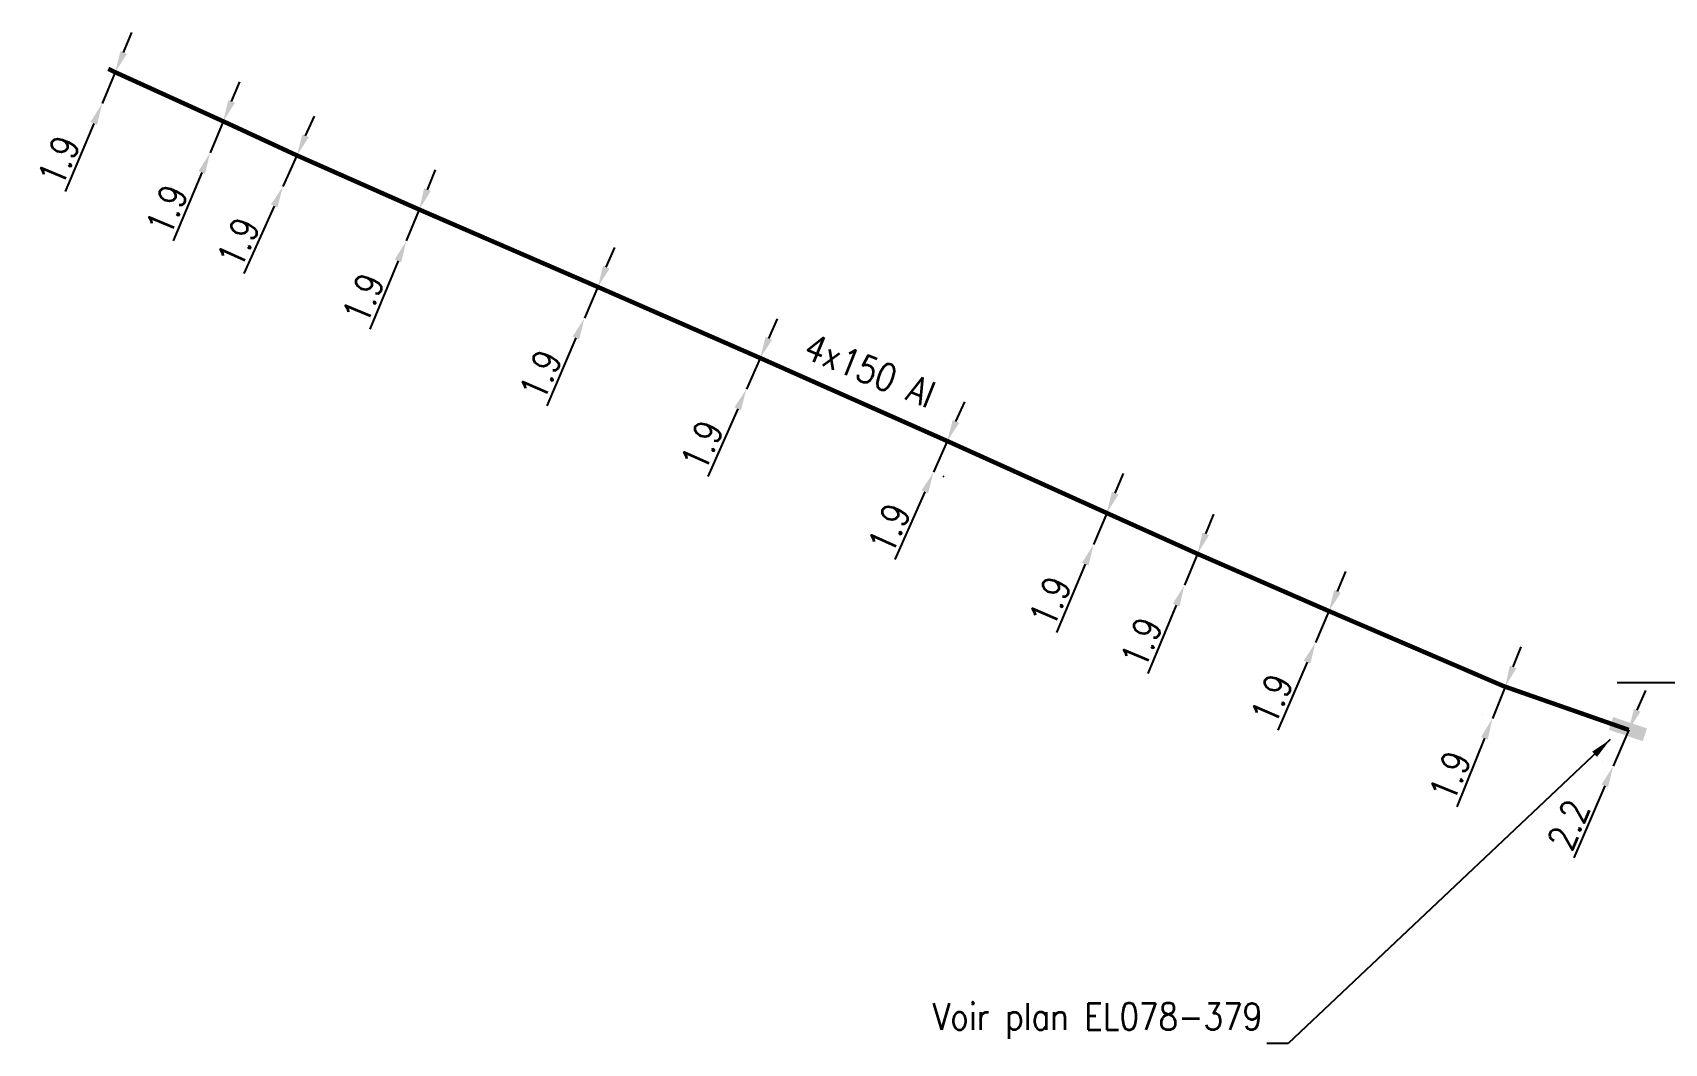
# Model space of a CAD drawing. Header units: millimetres. Extents: x 80993 to 81985, y 144000 to 145002.
# Drawn here: x 81354.6 to 81445.8, y 144945.6 to 145002 of the extents above; entities that cross this region are included whole.
import ezdxf
from ezdxf.enums import TextEntityAlignment as Align

# ---------------------------------------------------------------- set-up
doc = ezdxf.new("R2010")
doc.units = ezdxf.units.MM
doc.header["$PDMODE"] = 34
doc.linetypes.add('B_ST_AL', pattern=[2000, 1000, 1000])
doc.layers.get('0').update_dxf_attribs({"linetype": 'CONTINUOUS'})
doc.layers.get('Defpoints').update_dxf_attribs({"linetype": 'CONTINUOUS'})
for name, color, linetype in [('B_100', 3, 'CONTINUOUS'), ('B_300', 7, 'CONTINUOUS'), ('B_400', 7, 'CONTINUOUS')]:
    doc.layers.add(name, color=color, linetype=linetype)
doc.styles.add('M_ROMANS', font='ROMANS.shx', dxfattribs={"width": 0.75})
doc.styles.get("Standard").update_dxf_attribs({"font": 'romans.shx', "width": 0.85})
doc.dimstyles.get("Standard").update_dxf_attribs({"dimtxt": 1.5, "dimasz": 1.2, "dimexe": 0.625, "dimexo": 0.625, "dimgap": 0.25, "dimtad": 1, "dimdec": 1, "dimzin": 0, "dimdsep": 46, "dimtxsty": 'Standard', "dimcen": -0.5, "dimadec": 0, "dimazin": 0, "dimtfac": 1, "dimtdec": 1, "dimtmove": 0, "dimatfit": 3, "dimfxl": 0, "dimtolj": 1, "dimtzin": 0, "dimarcsym": 0})

# ---------------------------------------------------------------- blocks, each defined once
blk = doc.blocks.new('B_300_03')
at = {"color": 0, "linetype": 'Continuous'}
blk.add_solid([(-1, 0.75), (-1, 0), (1, 0.75), (1, 0)], dxfattribs=at)
at = {"color": 0, "linetype": 'Continuous', "style": 'M_ROMANS', "width": 0.75, "flags": 3}
for tag, p in [('DEF_LEG', (0, -4.25)), ('DEF_COUP', (0, -6.75)), ('DEF_TYPE', (0, -9.25))]:
    blk.add_attdef(tag, text='', height=1.2, dxfattribs=at).set_placement(p, align=Align.MIDDLE)
blk = doc.blocks.new('*D17')
at = {"layer": 'B_100', "color": 0, "linetype": 'Continuous', "lineweight": -2, "transparency": 16777216}
for p, q in [((81359.689, 145000.918), (81360.155, 145002.023)), ((81359.223, 144999.812), (81358.485, 144998.061)), ((81358.019, 144996.955), (81356.416, 144993.15))]:
    blk.add_line(p, q, dxfattribs=at)
at = {"layer": 'B_100', "color": 0, "linetype": 'Continuous', "transparency": 16777216}
for points in [[(81359.505, 145000.995), (81359.874, 145000.84), (81359.223, 144999.812)], [(81357.835, 144997.033), (81358.204, 144996.877), (81358.485, 144998.061)]]:
    blk.add_solid(points, dxfattribs=at)
at = {"layer": 'Defpoints', "color": 0, "linetype": 'Continuous', "transparency": 16777216}
for p in [(81359.223, 144999.812), (81358.485, 144998.061), (81358.485, 144998.061)]:
    blk.add_point(p, dxfattribs=at)
at = {"layer": 'B_100', "color": 0, "linetype": 'Continuous', "transparency": 16777216, "insert": (81356.063, 144994.888), "char_height": 1.5, "attachment_point": 5, "rotation": 67.1489}
blk.add_mtext('\\A1;1.9', dxfattribs=at)
blk = doc.blocks.new('*D18')
at = {"layer": 'B_100', "color": 0, "linetype": 'Continuous', "lineweight": -2, "transparency": 16777216}
for p, q in [((81365.72, 144998.178), (81366.184, 144999.285)), ((81365.255, 144997.072), (81364.519, 144995.32)), ((81364.054, 144994.214), (81362.455, 144990.407))]:
    blk.add_line(p, q, dxfattribs=at)
at = {"layer": 'B_100', "color": 0, "linetype": 'Continuous', "transparency": 16777216}
for points in [[(81365.535, 144998.256), (81365.904, 144998.101), (81365.255, 144997.072)], [(81363.87, 144994.291), (81364.239, 144994.136), (81364.519, 144995.32)]]:
    blk.add_solid(points, dxfattribs=at)
at = {"layer": 'Defpoints', "color": 0, "linetype": 'Continuous', "transparency": 16777216}
for p in [(81365.255, 144997.072), (81364.519, 144995.32), (81364.519, 144995.32)]:
    blk.add_point(p, dxfattribs=at)
at = {"layer": 'B_100', "color": 0, "linetype": 'Continuous', "transparency": 16777216, "insert": (81362.1, 144992.145), "char_height": 1.5, "attachment_point": 5, "rotation": 67.21503}
blk.add_mtext('\\A1;1.9', dxfattribs=at)
blk = doc.blocks.new('*D19')
at = {"layer": 'B_100', "color": 0, "linetype": 'Continuous', "lineweight": -2, "transparency": 16777216}
for p, q in [((81369.856, 144996.266), (81370.347, 144997.361)), ((81369.365, 144995.171), (81368.588, 144993.437)), ((81368.097, 144992.342), (81366.408, 144988.575))]:
    blk.add_line(p, q, dxfattribs=at)
at = {"layer": 'B_100', "color": 0, "linetype": 'Continuous', "transparency": 16777216}
for points in [[(81369.674, 144996.347), (81370.039, 144996.184), (81369.365, 144995.171)], [(81367.915, 144992.424), (81368.28, 144992.26), (81368.588, 144993.437)]]:
    blk.add_solid(points, dxfattribs=at)
at = {"layer": 'Defpoints', "color": 0, "linetype": 'Continuous', "transparency": 16777216}
for p in [(81369.365, 144995.171), (81368.588, 144993.437), (81368.588, 144993.437)]:
    blk.add_point(p, dxfattribs=at)
at = {"layer": 'B_100', "color": 0, "linetype": 'Continuous', "transparency": 16777216, "insert": (81366.095, 144990.32), "char_height": 1.5, "attachment_point": 5, "rotation": 65.85161}
blk.add_mtext('\\A1;1.9', dxfattribs=at)
blk = doc.blocks.new('*D20')
at = {"layer": 'B_100', "color": 0, "linetype": 'Continuous', "lineweight": -2, "transparency": 16777216}
for p, q in [((81376.662, 144993.256), (81377.121, 144994.365)), ((81376.203, 144992.147), (81375.477, 144990.392)), ((81375.018, 144989.283), (81373.439, 144985.468))]:
    blk.add_line(p, q, dxfattribs=at)
at = {"layer": 'B_100', "color": 0, "linetype": 'Continuous', "transparency": 16777216}
for points in [[(81376.477, 144993.333), (81376.847, 144993.18), (81376.203, 144992.147)], [(81374.833, 144989.359), (81375.202, 144989.207), (81375.477, 144990.392)]]:
    blk.add_solid(points, dxfattribs=at)
at = {"layer": 'Defpoints', "color": 0, "linetype": 'Continuous', "transparency": 16777216}
for p in [(81376.203, 144992.147), (81375.477, 144990.392), (81375.477, 144990.392)]:
    blk.add_point(p, dxfattribs=at)
at = {"layer": 'B_100', "color": 0, "linetype": 'Continuous', "transparency": 16777216, "insert": (81373.075, 144987.204), "char_height": 1.5, "attachment_point": 5, "rotation": 67.51723}
blk.add_mtext('\\A1;1.9', dxfattribs=at)
blk = doc.blocks.new('*D21')
at = {"layer": 'B_100', "color": 0, "linetype": 'Continuous', "lineweight": -2, "transparency": 16777216}
for p, q in [((81386.657, 144988.926), (81387.132, 144990.028)), ((81386.183, 144987.824), (81385.432, 144986.079)), ((81384.957, 144984.977), (81383.325, 144981.184))]:
    blk.add_line(p, q, dxfattribs=at)
at = {"layer": 'B_100', "color": 0, "linetype": 'Continuous', "transparency": 16777216}
for points in [[(81386.474, 144989.005), (81386.841, 144988.847), (81386.183, 144987.824)], [(81384.773, 144985.056), (81385.141, 144984.898), (81385.432, 144986.079)]]:
    blk.add_solid(points, dxfattribs=at)
at = {"layer": 'Defpoints', "color": 0, "linetype": 'Continuous', "transparency": 16777216}
for p in [(81386.183, 144987.824), (81385.432, 144986.079), (81385.432, 144986.079)]:
    blk.add_point(p, dxfattribs=at)
at = {"layer": 'B_100', "color": 0, "linetype": 'Continuous', "transparency": 16777216, "insert": (81382.985, 144982.925), "char_height": 1.5, "attachment_point": 5, "rotation": 66.70933}
blk.add_mtext('\\A1;1.9', dxfattribs=at)
blk = doc.blocks.new('*D22')
at = {"layer": 'B_100', "color": 0, "linetype": 'Continuous', "lineweight": -2, "transparency": 16777216}
for p, q in [((81395.738, 144984.954), (81396.224, 144986.051)), ((81395.252, 144983.857), (81394.482, 144982.12)), ((81393.996, 144981.023), (81392.324, 144977.248))]:
    blk.add_line(p, q, dxfattribs=at)
at = {"layer": 'B_100', "color": 0, "linetype": 'Continuous', "transparency": 16777216}
for points in [[(81395.555, 144985.035), (81395.921, 144984.873), (81395.252, 144983.857)], [(81393.813, 144981.104), (81394.179, 144980.942), (81394.482, 144982.12)]]:
    blk.add_solid(points, dxfattribs=at)
at = {"layer": 'Defpoints', "color": 0, "linetype": 'Continuous', "transparency": 16777216}
for p in [(81395.252, 144983.857), (81394.482, 144982.12), (81394.482, 144982.12)]:
    blk.add_point(p, dxfattribs=at)
at = {"layer": 'B_100', "color": 0, "linetype": 'Continuous', "transparency": 16777216, "insert": (81392.002, 144978.992), "char_height": 1.5, "attachment_point": 5, "rotation": 66.10278}
blk.add_mtext('\\A1;1.9', dxfattribs=at)
blk = doc.blocks.new('*D23')
at = {"layer": 'B_100', "color": 0, "linetype": 'Continuous', "lineweight": -2, "transparency": 16777216}
for p, q in [((81406.193, 144980.317), (81406.679, 144981.415)), ((81405.707, 144979.22), (81404.938, 144977.482)), ((81406.227, 144978.99), (81406.279, 144978.967)), ((81405.458, 144977.252), (81405.51, 144977.23)), ((81404.453, 144976.385), (81402.782, 144972.61))]:
    blk.add_line(p, q, dxfattribs=at)
at = {"layer": 'B_100', "color": 0, "linetype": 'Continuous', "transparency": 16777216}
for points in [[(81406.01, 144980.398), (81406.376, 144980.236), (81405.707, 144979.22)], [(81404.27, 144976.466), (81404.635, 144976.304), (81404.938, 144977.482)]]:
    blk.add_solid(points, dxfattribs=at)
at = {"layer": 'Defpoints', "color": 0, "linetype": 'Continuous', "transparency": 16777216}
for p in [(81405.656, 144979.243), (81404.887, 144977.505), (81404.938, 144977.482)]:
    blk.add_point(p, dxfattribs=at)
at = {"layer": 'B_100', "color": 0, "linetype": 'Continuous', "transparency": 16777216, "insert": (81402.46, 144974.354), "char_height": 1.5, "attachment_point": 5, "rotation": 66.12652}
blk.add_mtext('\\A1;1.9', dxfattribs=at)
blk = doc.blocks.new('*D24')
at = {"layer": 'B_100', "color": 0, "linetype": 'Continuous', "lineweight": -2, "transparency": 16777216}
for p, q in [((81415.084, 144976.308), (81415.55, 144977.414)), ((81414.618, 144975.202), (81413.881, 144973.451)), ((81413.415, 144972.345), (81411.813, 144968.54))]:
    blk.add_line(p, q, dxfattribs=at)
at = {"layer": 'B_100', "color": 0, "linetype": 'Continuous', "transparency": 16777216}
for points in [[(81414.9, 144976.385), (81415.268, 144976.23), (81414.618, 144975.202)], [(81413.231, 144972.422), (81413.6, 144972.267), (81413.881, 144973.451)]]:
    blk.add_solid(points, dxfattribs=at)
at = {"layer": 'Defpoints', "color": 0, "linetype": 'Continuous', "transparency": 16777216}
for p in [(81414.618, 144975.202), (81413.881, 144973.451), (81413.881, 144973.451)]:
    blk.add_point(p, dxfattribs=at)
at = {"layer": 'B_100', "color": 0, "linetype": 'Continuous', "transparency": 16777216, "insert": (81411.46, 144970.277), "char_height": 1.5, "attachment_point": 5, "rotation": 67.16732}
blk.add_mtext('\\A1;1.9', dxfattribs=at)
blk = doc.blocks.new('*D25')
at = {"layer": 'B_100', "color": 0, "linetype": 'Continuous', "lineweight": -2, "transparency": 16777216}
for p, q in [((81420.144, 144974.034), (81420.605, 144975.143)), ((81419.684, 144972.926), (81418.954, 144971.172)), ((81418.494, 144970.064), (81416.909, 144966.251))]:
    blk.add_line(p, q, dxfattribs=at)
at = {"layer": 'B_100', "color": 0, "linetype": 'Continuous', "transparency": 16777216}
for points in [[(81419.96, 144974.111), (81420.329, 144973.958), (81419.684, 144972.926)], [(81418.309, 144970.141), (81418.679, 144969.987), (81418.954, 144971.172)]]:
    blk.add_solid(points, dxfattribs=at)
at = {"layer": 'Defpoints', "color": 0, "linetype": 'Continuous', "transparency": 16777216}
for p in [(81419.684, 144972.926), (81418.954, 144971.172), (81418.954, 144971.172)]:
    blk.add_point(p, dxfattribs=at)
at = {"layer": 'B_100', "color": 0, "linetype": 'Continuous', "transparency": 16777216, "insert": (81416.548, 144967.987), "char_height": 1.5, "attachment_point": 5, "rotation": 67.42972}
blk.add_mtext('\\A1;1.9', dxfattribs=at)
blk = doc.blocks.new('*D26')
at = {"layer": 'B_100', "color": 0, "linetype": 'Continuous', "lineweight": -2, "transparency": 16777216}
for p, q in [((81427.504, 144970.828), (81427.978, 144971.931)), ((81427.031, 144969.726), (81426.282, 144967.98)), ((81425.809, 144966.877), (81424.181, 144963.083))]:
    blk.add_line(p, q, dxfattribs=at)
at = {"layer": 'B_100', "color": 0, "linetype": 'Continuous', "transparency": 16777216}
for points in [[(81427.321, 144970.907), (81427.688, 144970.75), (81427.031, 144969.726)], [(81425.625, 144966.956), (81425.993, 144966.798), (81426.282, 144967.98)]]:
    blk.add_solid(points, dxfattribs=at)
at = {"layer": 'Defpoints', "color": 0, "linetype": 'Continuous', "transparency": 16777216}
for p in [(81427.031, 144969.726), (81426.282, 144967.98), (81426.282, 144967.98)]:
    blk.add_point(p, dxfattribs=at)
at = {"layer": 'B_100', "color": 0, "linetype": 'Continuous', "transparency": 16777216, "insert": (81423.839, 144964.823), "char_height": 1.5, "attachment_point": 5, "rotation": 66.77511}
blk.add_mtext('\\A1;1.9', dxfattribs=at)
blk = doc.blocks.new('*D27')
at = {"layer": 'B_100', "color": 0, "linetype": 'Continuous', "lineweight": -2, "transparency": 16777216}
for p, q in [((81437.322, 144966.615), (81437.77, 144967.728)), ((81436.874, 144965.502), (81436.164, 144963.739)), ((81436.295, 144965.734), (81436.294, 144965.735)), ((81435.586, 144963.972), (81435.584, 144963.973)), ((81435.716, 144962.626), (81434.174, 144958.796))]:
    blk.add_line(p, q, dxfattribs=at)
at = {"layer": 'B_100', "color": 0, "linetype": 'Continuous', "transparency": 16777216}
for points in [[(81437.136, 144966.689), (81437.507, 144966.54), (81436.874, 144965.502)], [(81435.53, 144962.701), (81435.901, 144962.551), (81436.164, 144963.739)]]:
    blk.add_solid(points, dxfattribs=at)
at = {"layer": 'Defpoints', "color": 0, "linetype": 'Continuous', "transparency": 16777216}
for p in [(81436.875, 144965.501), (81436.164, 144963.739), (81436.166, 144963.738)]:
    blk.add_point(p, dxfattribs=at)
at = {"layer": 'B_100', "color": 0, "linetype": 'Continuous', "transparency": 16777216, "insert": (81433.793, 144960.528), "char_height": 1.5, "attachment_point": 5, "rotation": 68.068}
blk.add_mtext('\\A1;1.9', dxfattribs=at)
blk = doc.blocks.new('*D28')
at = {"layer": 'B_300', "color": 0, "linetype": 'Continuous', "lineweight": -2, "transparency": 16777216}
for p, q in [((81444.254, 144964.196), (81444.727, 144965.299)), ((81443.781, 144963.093), (81442.913, 144961.072)), ((81443.207, 144963.339), (81443.206, 144963.34)), ((81442.339, 144961.318), (81442.339, 144961.318)), ((81442.44, 144959.969), (81440.715, 144955.952))]:
    blk.add_line(p, q, dxfattribs=at)
at = {"layer": 'B_300', "color": 0, "linetype": 'Continuous', "transparency": 16777216}
for points in [[(81444.07, 144964.275), (81444.438, 144964.117), (81443.781, 144963.093)], [(81442.256, 144960.048), (81442.623, 144959.89), (81442.913, 144961.072)]]:
    blk.add_solid(points, dxfattribs=at)
at = {"layer": 'Defpoints', "color": 0, "linetype": 'Continuous', "transparency": 16777216}
for p in [(81443.781, 144963.093), (81442.913, 144961.072), (81442.914, 144961.071)]:
    blk.add_point(p, dxfattribs=at)
at = {"layer": 'B_300', "color": 0, "linetype": 'Continuous', "transparency": 16777216, "insert": (81440.422, 144957.803), "char_height": 1.5, "attachment_point": 5, "rotation": 66.77101}
blk.add_mtext('\\A1;2.2', dxfattribs=at)

msp = doc.modelspace()

# ---------------------------------------------------------------- linework, layer by layer
at = {"layer": 'B_100', "linetype": 'B_ST_AL', "const_width": 0.25, "flags": 128}
msp.add_lwpolyline([(81358.831, 145000), (81359.223, 144999.812), (81365.255, 144997.072), (81369.365, 144995.171), (81376.203, 144992.147), (81386.183, 144987.824), (81395.252, 144983.857), (81405.707, 144979.22), (81414.618, 144975.202), (81419.684, 144972.926), (81427.031, 144969.726), (81436.786, 144965.537), (81443.781, 144963.093)], dxfattribs=at)

# ---------------------------------------------------------------- block references
at = {"layer": 'B_300', "rotation": 341.3970861566088}
msp.add_blockref('B_300_03', (81443.616, 144962.782), dxfattribs=at)

# ---------------------------------------------------------------- texts
at = {"layer": 'B_100', "linetype": 'Continuous', "width": 0.85}
msp.add_text('4x150 Al', height=1.5, rotation=337.93884, dxfattribs=at).set_placement((81401.384, 144983.157), align=Align.MIDDLE)
at = {"layer": 'B_100', "linetype": 'Continuous', "insert": (81423.304, 144946.842), "char_height": 1.5, "attachment_point": 6}
msp.add_mtext('Voir plan EL078-379', dxfattribs=at)

# ---------------------------------------------------------------- dimensions: what is measured, and where the dimension line sits
at = {"layer": 'B_100', "linetype": 'Continuous'}
for base, p1, p2, angle, picture, middle in [((81358.485, 144998.061), (81359.223, 144999.812), (81358.485, 144998.061), 247.1489, '*D17', (81356.985, 144994.5)), ((81364.519, 144995.32), (81365.255, 144997.072), (81364.519, 144995.32), 247.21503, '*D18', (81363.022, 144991.757)), ((81368.588, 144993.437), (81369.365, 144995.171), (81368.588, 144993.437), 245.85161, '*D19', (81367.007, 144989.911)), ((81375.477, 144990.392), (81376.203, 144992.147), (81375.477, 144990.392), 247.51723, '*D20', (81373.999, 144986.821)), ((81385.432, 144986.079), (81386.183, 144987.824), (81385.432, 144986.079), 246.70933, '*D21', (81383.904, 144982.529)), ((81394.482, 144982.12), (81395.252, 144983.857), (81394.482, 144982.12), 246.10278, '*D22', (81392.917, 144978.587)), ((81404.938, 144977.482), (81405.656, 144979.243), (81404.887, 144977.505), 246.12652, '*D23', (81403.374, 144973.949)), ((81413.881, 144973.451), (81414.618, 144975.202), (81413.881, 144973.451), 247.16732, '*D24', (81412.382, 144969.889)), ((81418.954, 144971.172), (81419.684, 144972.926), (81418.954, 144971.172), 247.42972, '*D25', (81417.471, 144967.604)), ((81426.282, 144967.98), (81427.031, 144969.726), (81426.282, 144967.98), 246.77511, '*D26', (81424.758, 144964.428)), ((81436.164, 144963.739), (81436.875, 144965.501), (81436.166, 144963.738), 248.068, '*D27', (81434.721, 144960.154))]:
    dim = msp.add_linear_dim(base=base, p1=p1, p2=p2, angle=angle, dimstyle='Standard', dxfattribs=at)
    dim.commit()
    dim.dimension.update_dxf_attribs({"geometry": picture, "text_midpoint": middle, "dimtype": 161})
at = {"layer": 'B_300', "linetype": 'Continuous'}
dim = msp.add_linear_dim(base=(81442.913, 144961.072), p1=(81443.781, 144963.093), p2=(81442.914, 144961.071), angle=246.77101, dimstyle='Standard', dxfattribs=at)
dim.commit()
dim.dimension.update_dxf_attribs({"geometry": '*D28', "text_midpoint": (81441.341, 144957.409), "dimtype": 161})

# ---------------------------------------------------------------- leaders
at = {"layer": 'B_100', "linetype": 'Continuous'}
msp.add_leader([(81442.747, 144962.556), (81424.754, 144945.592), (81423.554, 144945.592)], dimstyle='Standard', dxfattribs=at)
at = {"layer": 'B_400', "linetype": 'Continuous', "annotation_type": 0, "has_hookline": 1, "hookline_direction": 1, "text_width": 27.929}
msp.add_leader([(81493.568, 144949.721), (81472.504, 144965.714), (81471.304, 144965.714)], dimstyle='Standard', override={"dimfxl": 1.25}, dxfattribs=at)

doc.saveas('drawing.dxf')
